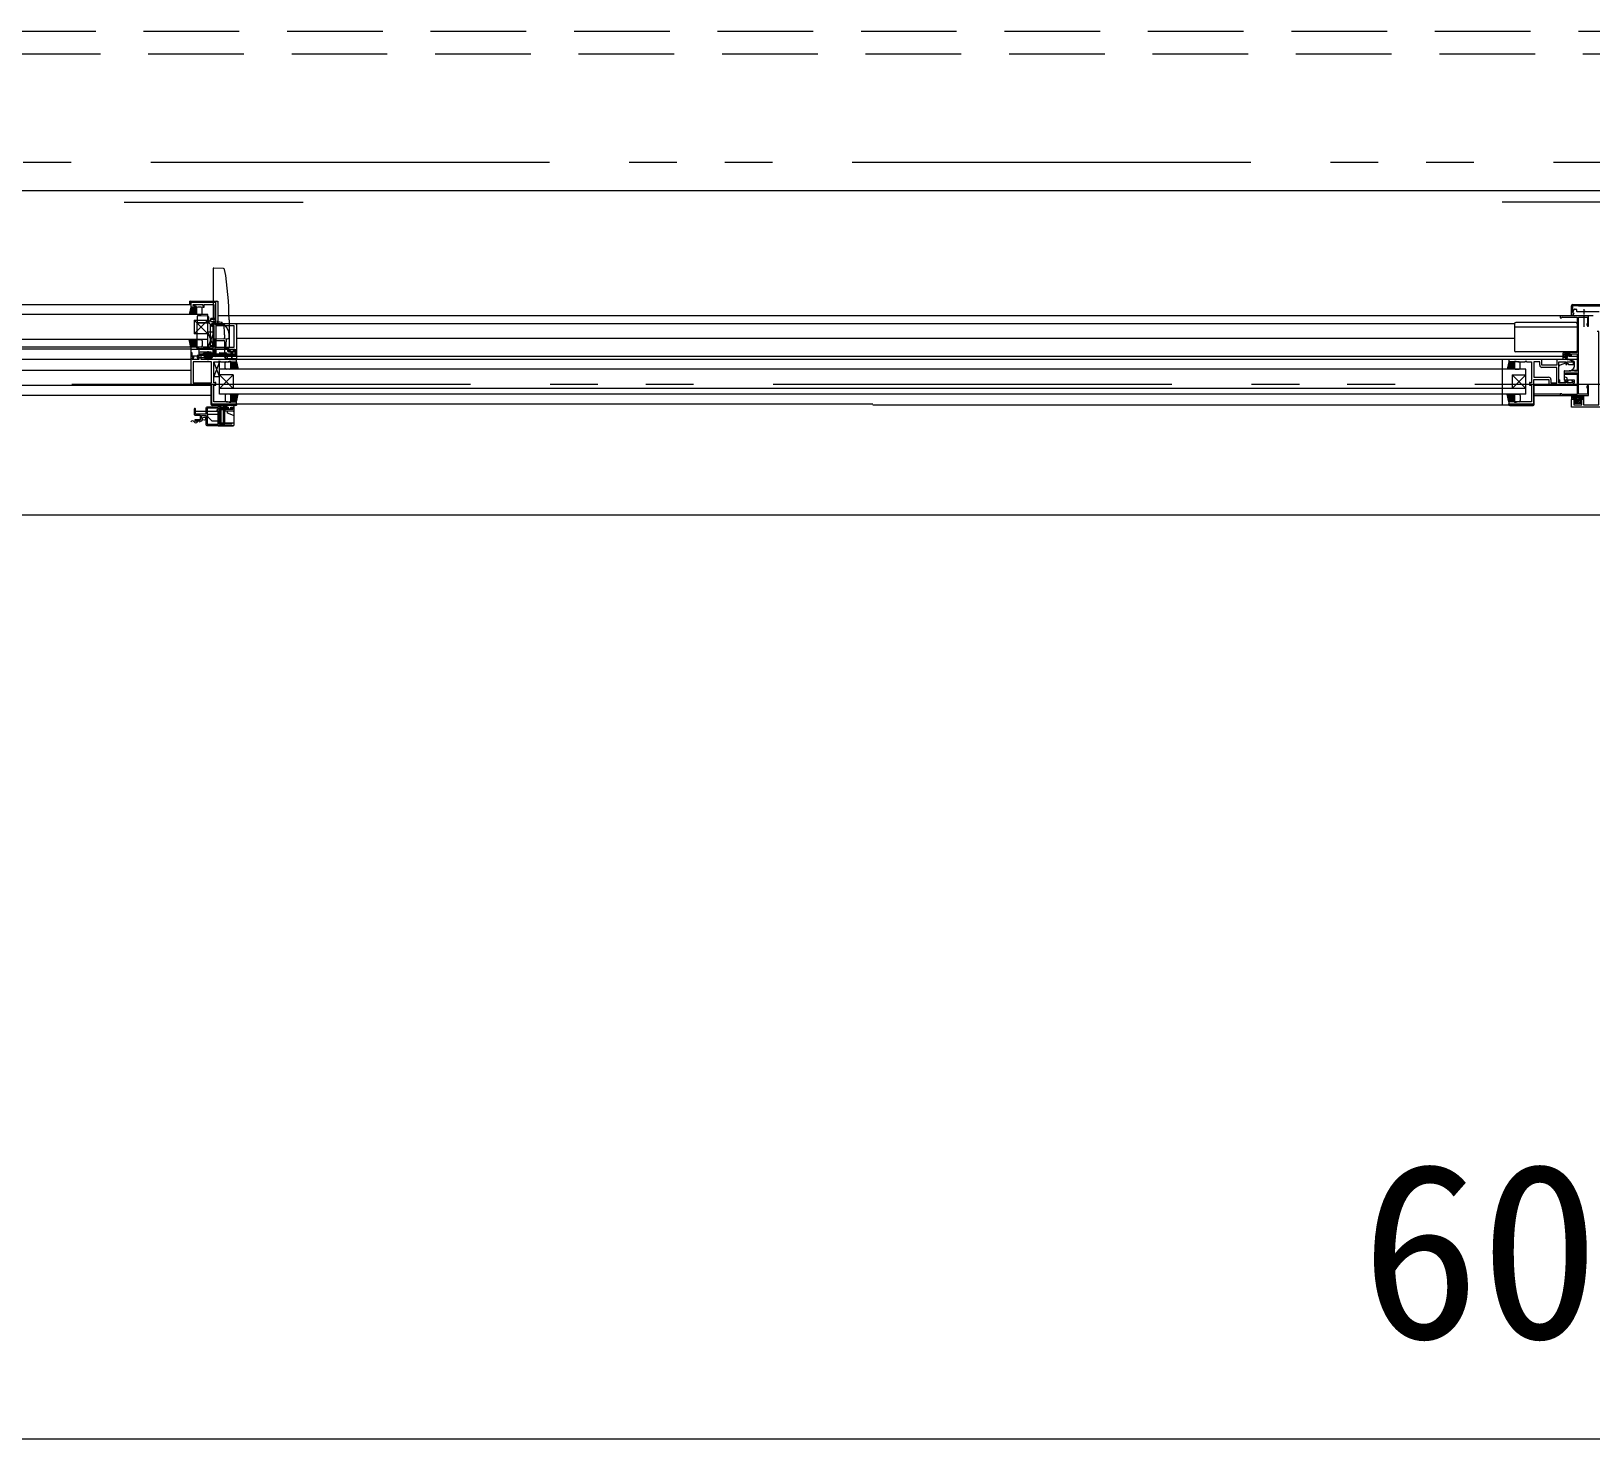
# Model space of a CAD drawing. Units: millimetres at full size. Extents: x -22551 to 92397, y -19340 to 14894.
# Drawn here: x 1984 to 3354, y -6902 to -5666 of the extents above; entities that cross this region are included whole.
import ezdxf
from ezdxf.enums import TextEntityAlignment as Align

# ---------------------------------------------------------------- set-up
doc = ezdxf.new("R2010")
doc.units = ezdxf.units.MM
doc.header["$LTSCALE"] = 70
doc.linetypes.add('DASHED1', pattern=[1.8, 1.2, -0.6])
doc.linetypes.add('DOUBLE_CHAIN1', pattern=[8.8, 5, -1, 0.6, -0.6, 0.6, -1])
doc.layers.add('0-0_NoName', color=7, linetype='Continuous', lineweight=15)
doc.layers.add('2-0_通芯', color=7, linetype='Continuous', lineweight=15)
doc.styles.add('ＭＳ ゴシック', font='')
doc.styles.get('ＭＳ ゴシック').set_extended_font_data('MS Gothic')

# ---------------------------------------------------------------- blocks, each defined once
blk = doc.blocks.new('グループ部品-125')
at = {"layer": '2-0_通芯', "linetype": 'DASHED1'}
for p, q in [((1452.61, -5665.7), (5270.61, -5665.7)), ((826.61, -5685.7), (5896.61, -5685.7))]:
    blk.add_line(p, q, dxfattribs=at)
at = {"layer": '2-0_通芯', "linetype": 'DOUBLE_CHAIN1'}
for p, q in [((-22551.09, -5780.7), (23861.61, -5780.7)), ((-21388.39, -5975.7), (23861.61, -5975.7))]:
    blk.add_line(p, q, dxfattribs=at)
at = {"layer": '2-0_通芯'}
for p, q in [((826.61, -5805.7), (5896.61, -5805.7)), ((2065.61, -5815.7), (2222.61, -5815.7)), ((3500.11, -5815.7), (3275.61, -5815.7)), ((2143.61, -5874.21), (2143.61, -5918.08)), ((2152.8, -5874.01), (2144.13, -5873.71)), ((2122.91, -5902.6), (2147.61, -5902.6)), ((2122.91, -5902.6), (2122.91, -5906)), ((2147.61, -5902.6), (2147.61, -5922.6)), ((2139.11, -5914.5), (991.61, -5914.5)), ((2124.11, -5906), (1565.36, -5906)), ((2124.11, -5908), (2122.61, -5914.5)), ((2128.88, -5908), (2122.68, -5914.2)), ((2123.01, -5914.5), (2122.69, -5914.18)), ((2124.42, -5914.5), (2122.95, -5913.03)), ((2127.47, -5908), (2123.1, -5912.37)), ((2125.84, -5914.5), (2123.22, -5911.88)), ((2127.25, -5914.5), (2123.48, -5910.73)), ((2126.05, -5908), (2123.53, -5910.53)), ((2128.67, -5914.5), (2123.75, -5909.58)), ((2129.11, -5909.19), (2123.8, -5914.5)), ((2124.64, -5908), (2123.95, -5908.69)), ((2129.11, -5913.53), (2124.01, -5908.43)), ((2124.11, -5904.3), (2124.11, -5907.5)), ((2129.11, -5908), (2124.11, -5908)), ((2145.61, -5903.8), (2124.61, -5903.8)), ((2129.11, -5912.12), (2125, -5908)), ((2129.11, -5910.6), (2125.21, -5914.5)), ((2129.11, -5910.7), (2126.41, -5908)), ((2129.11, -5912.02), (2126.63, -5914.5)), ((2129.11, -5909.29), (2127.82, -5908)), ((2129.11, -5913.43), (2128.04, -5914.5)), ((2129.11, -5914.5), (2129.11, -5908)), ((2129.11, -5909), (2129.11, -5913.5)), ((2133.11, -5908), (2130.11, -5908)), ((2130.11, -5914.5), (2133.11, -5914.5)), ((2138.97, -5916.01), (2130.22, -5915.7)), ((2134.11, -5913.5), (2134.11, -5909)), ((2139.11, -5943.07), (2139.11, -5914.5)), ((2139.45, -5916.46), (2139.91, -5921.69)), ((3351.11, -5915.7), (2147.61, -5915.7)), ((3336.61, -5915.2), (3336.61, -5906.7)), ((3337.41, -5915.2), (3336.61, -5915.2)), ((3338.52, -5913.28), (3337.41, -5915.2)), ((3337.61, -5905.7), (3385.61, -5905.7)), ((3337.61, -5906.7), (3337.61, -5912.75)), ((3342.61, -5906.7), (3337.61, -5906.7)), ((3337.61, -5912.75), (3338.52, -5913.28)), ((3337.84, -5912.79), (3338.9, -5909.9)), ((3338.26, -5913.51), (3338.06, -5913.4)), ((3338.41, -5914.7), (3338.41, -5913.77)), ((3339.18, -5909.7), (3340.41, -5909.7)), ((3355.51, -5915.7), (3339.41, -5915.7)), ((3340.91, -5910.2), (3340.91, -5911.4)), ((3341.21, -5911.7), (3347.14, -5911.7)), ((3342.61, -5907.1), (3342.61, -5906.7)), ((3380.61, -5907.1), (3342.61, -5907.1)), ((3347.81, -5914.38), (3347.81, -5909.82)), ((3347.81, -5916.58), (3347.81, -5915.38)), ((3348.48, -5911.7), (3360.94, -5911.7)), ((3351.61, -5924.2), (3351.61, -5916.2)), ((2127.11, -5919.5), (2139.11, -5919.5)), ((2127.11, -5919.5), (2139.11, -5931.5)), ((2127.11, -5931.5), (2139.11, -5919.5)), ((2127.11, -5919.5), (2127.11, -5931.5)), ((2144.11, -5930.07), (2139.11, -5930.07)), ((2144.11, -5930.07), (2139.11, -5943.07)), ((2144.11, -5943.07), (2139.11, -5930.07)), ((2141.71, -5920.3), (2140.15, -5920.27)), ((2141.11, -5923.04), (2141.11, -5942.81)), ((2145.11, -5918.08), (2141.71, -5918.08)), ((2141.71, -5920.68), (2141.71, -5918.08)), ((2145.11, -5918.74), (2141.71, -5918.74)), ((2141.71, -5920.68), (2145.11, -5920.68)), ((2143.61, -5949.19), (2143.61, -5920.82)), ((2143.61, -5925.19), (2143.84, -5923.64)), ((2144.35, -5923.22), (2153.2, -5923.52)), ((2145.11, -5920.68), (2145.11, -5923.24)), ((2147.11, -5920.02), (2147.11, -5923.31)), ((2151.61, -5921.75), (2151.61, -5922.6)), ((2157.61, -5919.09), (2157.61, -5943.43)), ((2164.11, -5922.6), (2164.11, -5953.19)), ((3286.61, -5922.6), (3286.61, -5946.1)), ((3341.61, -5925.64), (3286.61, -5925.64)), ((3340.61, -5921.6), (3287.61, -5921.6)), ((3347.81, -5925.22), (3347.81, -5917.58)), ((2139.11, -5936.5), (991.61, -5936.5)), ((2129.11, -5943), (1001.61, -5943)), ((2124.11, -5943), (2122.61, -5936.5)), ((2128.88, -5943), (2122.68, -5936.8)), ((2123.01, -5936.5), (2122.69, -5936.83)), ((2124.42, -5936.5), (2122.95, -5937.97)), ((2127.47, -5943), (2123.1, -5938.64)), ((2125.84, -5936.5), (2123.22, -5939.12)), ((2127.25, -5936.5), (2123.48, -5940.27)), ((2126.05, -5943), (2123.53, -5940.47)), ((2128.67, -5936.5), (2123.75, -5941.42)), ((2129.11, -5941.81), (2123.8, -5936.5)), ((2124.64, -5943), (2123.95, -5942.31)), ((2129.11, -5937.47), (2124.01, -5942.57)), ((2124.11, -5943.5), (2124.11, -5976.4)), ((2129.11, -5938.89), (2125, -5943)), ((2129.11, -5940.4), (2125.21, -5936.5)), ((2129.11, -5940.3), (2126.41, -5943)), ((2129.11, -5938.99), (2126.63, -5936.5)), ((2139.11, -5931.5), (2127.11, -5931.5)), ((2129.11, -5941.71), (2127.82, -5943)), ((2129.11, -5937.57), (2128.04, -5936.5)), ((2129.11, -5936.5), (2129.11, -5943.7)), ((2129.11, -5942), (2129.11, -5937.5)), ((2129.61, -5944.19), (2140.15, -5943.82)), ((2129.61, -5944.29), (2143.61, -5944.05)), ((2130.11, -5936.5), (2133.11, -5936.5)), ((2133.11, -5943), (2130.11, -5943)), ((2134.11, -5937.5), (2134.11, -5942)), ((2143.61, -5941.92), (2141.11, -5941.95)), ((2156.65, -5935.73), (2144.13, -5936.17)), ((2144.61, -5937.19), (2153.48, -5937.19)), ((2145.11, -5936.14), (2145.11, -5949.69)), ((2145.11, -5944.64), (2153.94, -5944.33)), ((2153.61, -5932.19), (2153.61, -5934.89)), ((2153.61, -5937.69), (2153.61, -5951.69)), ((2156.65, -5944.43), (2153.63, -5944.54)), ((2157.61, -5934.74), (2157.61, -5932.19)), ((3286.61, -5935.5), (2164.11, -5935.5)), ((2124.41, -5945), (1565.36, -5945)), ((2124.11, -5954), (1565.36, -5954)), ((2124.11, -5945), (2146.18, -5945.01)), ((2131.11, -5951), (2125.31, -5951)), ((2164.11, -5950.59), (2129.69, -5950.59)), ((2129.69, -5952.09), (2143.11, -5952.09)), ((2131.61, -5949.09), (2164.11, -5949.09)), ((2131.61, -5950.59), (2131.61, -5949.09)), ((2141.61, -5947.5), (2132.11, -5947.5)), ((3341.61, -5954), (2133.04, -5954)), ((2133.61, -5949.09), (2133.61, -5950.59)), ((2135.11, -5949.09), (2135.17, -5948.45)), ((2143.05, -5948.45), (2135.17, -5948.45)), ((2135.61, -5951), (2145.11, -5951)), ((2136.11, -5947.59), (2136.11, -5949.09)), ((2139.11, -5947.59), (2136.11, -5947.59)), ((2136.31, -5952.09), (2136.31, -5953.09)), ((2141.91, -5953.09), (2136.31, -5953.09)), ((2137.11, -5947.8), (2137.75, -5949.09)), ((2137.11, -5950.59), (2137.11, -5953.09)), ((2137.41, -5950.59), (2137.41, -5953.09)), ((2139.11, -5946.67), (2139.11, -5954.69)), ((2141.11, -5947.8), (2140.47, -5949.09)), ((2140.81, -5950.59), (2140.81, -5953.09)), ((2141.11, -5950.59), (2141.11, -5953.09)), ((2141.91, -5952.09), (2141.91, -5953.09)), ((2143.11, -5949.09), (2143.05, -5948.45)), ((2143.11, -5952.09), (2143.11, -5950.59)), ((2149.11, -5955.93), (2144.11, -5968.93)), ((2149.11, -5968.93), (2144.11, -5955.93)), ((2145.11, -5949.69), (2153.61, -5949.69)), ((2153.61, -5951.19), (2145.61, -5951.19)), ((2146.18, -5951), (2146.18, -5945)), ((2146.18, -5950.9), (2160.26, -5950.9)), ((2146.18, -5951), (2159.76, -5951)), ((2149.21, -5947.75), (2149.11, -5949.99)), ((2149.11, -5949.99), (2153.61, -5950.19)), ((2149.11, -5984.5), (2149.11, -5955.93)), ((2149.14, -5949.25), (2153.18, -5949.43)), ((2149.21, -5947.75), (2154.68, -5948)), ((2154.11, -5961.5), (2154.11, -5957)), ((2154.61, -5950.93), (2154.61, -5953.1)), ((2155.11, -5953.19), (2164.11, -5953.19)), ((2155.11, -5956), (2158.11, -5956)), ((2156.11, -5953.19), (2156.11, -5949.49)), ((2158.76, -5946.9), (2158.76, -5946.1)), ((2158.76, -5946.6), (2161.26, -5946.6)), ((2159.11, -5962.5), (2159.11, -5955.3)), ((2159.11, -5960.12), (2163.23, -5956)), ((2159.11, -5958.7), (2161.81, -5956)), ((2159.11, -5957.29), (2160.4, -5956)), ((2159.11, -5956), (2164.11, -5956)), ((2159.11, -5961.53), (2164.21, -5956.43)), ((2159.11, -5957), (2159.11, -5961.5)), ((2159.11, -5957.19), (2164.42, -5962.5)), ((2159.51, -5947.3), (2159.16, -5947.3)), ((2159.34, -5956), (2165.54, -5962.2)), ((2159.76, -5950.8), (2159.51, -5947.3)), ((2159.55, -5962.5), (2164.48, -5957.58)), ((2159.76, -5950.8), (2159.76, -5953.75)), ((2160.26, -5953.9), (2164.11, -5953.9)), ((2160.86, -5947.3), (2160.51, -5947.3)), ((2160.75, -5956), (2165.12, -5960.37)), ((2161.26, -5946.1), (2161.26, -5946.9)), ((2162.17, -5956), (2164.69, -5958.53)), ((2162.91, -5945.01), (2162.91, -5950.5)), ((2162.91, -5950.5), (2164.11, -5950.5)), ((2163.58, -5956), (2164.27, -5956.69)), ((2164.11, -5955.5), (2164.11, -5953.9)), ((3281.61, -5954.1), (2164.11, -5954.1)), ((2164.11, -5956), (2165.61, -5962.5)), ((3275.61, -5954.1), (3275.61, -5993.8)), ((3281.61, -5956), (3280.11, -5962.5)), ((3286.38, -5956), (3280.18, -5962.2)), ((3284.97, -5956), (3280.6, -5960.37)), ((3283.55, -5956), (3281.03, -5958.53)), ((3286.17, -5962.5), (3281.25, -5957.58)), ((3286.61, -5957.19), (3281.3, -5962.5)), ((3282.14, -5956), (3281.45, -5956.69)), ((3286.61, -5961.53), (3281.51, -5956.43)), ((3281.61, -5953.9), (3281.61, -5955.5)), ((3286.61, -5956), (3281.61, -5956)), ((3286.61, -5960.12), (3282.5, -5956)), ((3286.61, -5958.7), (3283.91, -5956)), ((3286.61, -5957.29), (3285.32, -5956)), ((3286.61, -5962.5), (3286.61, -5955.3)), ((3286.61, -5957), (3286.61, -5961.5)), ((3340.61, -5947.1), (3287.61, -5947.1)), ((3290.61, -5956), (3287.61, -5956)), ((3291.61, -5961.5), (3291.61, -5957)), ((3296.57, -5955.93), (3296.65, -5955.93)), ((3331.24, -5957.16), (3326.6, -5958.83)), ((3329.11, -5948.7), (3329.11, -5950)), ((3329.65, -5951.2), (3329.11, -5951.74)), ((3329.11, -5951.5), (3329.11, -5953.5)), ((3332.31, -5952.2), (3329.11, -5952.2)), ((3331.41, -5951.2), (3329.41, -5951.2)), ((3329.41, -5953.33), (3329.61, -5952.2)), ((3331, -5951.2), (3330, -5952.2)), ((3331.2, -5948.79), (3330.7, -5949.29)), ((3330.91, -5949.8), (3331.25, -5949.8)), ((3331.01, -5952.2), (3333.23, -5953.88)), ((3332.12, -5948.73), (3331.05, -5949.8)), ((3333.31, -5950.23), (3331.34, -5952.2)), ((3331.61, -5952.2), (3333.43, -5953.6)), ((3333.3, -5948.9), (3331.71, -5950.49)), ((3331.71, -5950.26), (3331.71, -5950.9)), ((3334.31, -5948.9), (3332.21, -5948.9)), ((3332.8, -5957.19), (3334.11, -5957.8)), ((3333.15, -5951.74), (3332.85, -5952.04)), ((3333.31, -5950.1), (3333.31, -5951.2)), ((3333.61, -5949.8), (3335.01, -5949.8)), ((3334.84, -5948.7), (3333.74, -5949.8)), ((3338.4, -5955.29), (3334.18, -5954.02)), ((3335.29, -5949.6), (3335.11, -5949.78)), ((3335.31, -5949.5), (3335.31, -5949)), ((3339.11, -5959.9), (3339.11, -5956.24)), ((2124.11, -5963.5), (1001.61, -5963.5)), ((2144.11, -5968.93), (2149.11, -5968.93)), ((3296.61, -5962.5), (2149.11, -5962.5)), ((2161.11, -5967.5), (2149.11, -5967.5)), ((2161.11, -5967.5), (2149.11, -5979.5)), ((2161.11, -5979.5), (2149.11, -5967.5)), ((2158.11, -5962.5), (2155.11, -5962.5)), ((2159.11, -5958.6), (2163.01, -5962.5)), ((2159.11, -5960.02), (2161.6, -5962.5)), ((2159.11, -5961.43), (2160.18, -5962.5)), ((2160.97, -5962.5), (2164.74, -5958.73)), ((2161.11, -5967.5), (2161.11, -5979.5)), ((2162.38, -5962.5), (2165.01, -5959.88)), ((2163.8, -5962.5), (2165.27, -5961.03)), ((2165.21, -5962.5), (2165.54, -5962.18)), ((3280.51, -5962.5), (3280.19, -5962.18)), ((3281.92, -5962.5), (3280.45, -5961.03)), ((3283.34, -5962.5), (3280.72, -5959.88)), ((3284.75, -5962.5), (3280.98, -5958.73)), ((3286.61, -5958.6), (3282.71, -5962.5)), ((3286.61, -5960.02), (3284.13, -5962.5)), ((3284.61, -5967.5), (3296.61, -5967.5)), ((3284.61, -5967.5), (3296.61, -5979.5)), ((3284.61, -5979.5), (3296.61, -5967.5)), ((3284.61, -5967.5), (3284.61, -5979.5)), ((3286.61, -5961.43), (3285.54, -5962.5)), ((3287.61, -5962.5), (3290.61, -5962.5)), ((3296.61, -5984.5), (3296.61, -5962.5)), ((3303.61, -5969.47), (3316.54, -5969.47)), ((3326.21, -5971.8), (3325.61, -5971.8)), ((3326.21, -5971.8), (3326.21, -5974.47)), ((3330.11, -5963.85), (3330.11, -5972.1)), ((3330.11, -5966.9), (3341.61, -5966.9)), ((3330.33, -5963.9), (3335.71, -5963.85)), ((3332.38, -5969.98), (3330.38, -5969.25)), ((3331.48, -5971.8), (3332.41, -5971.8)), ((3332.71, -5971.5), (3332.71, -5970.45)), ((3341.61, -5963.5), (3336.49, -5963.5)), ((2141.91, -5993.3), (2141.91, -5976.99)), ((2142.11, -5976.99), (2141.91, -5976.99)), ((3296.61, -5979.5), (2149.11, -5979.5)), ((3296.61, -5984.5), (2149.11, -5984.5)), ((2154.11, -5985.5), (2154.11, -5990)), ((2158.11, -5984.5), (2155.11, -5984.5)), ((2159.11, -5989.81), (2164.42, -5984.5)), ((2159.11, -5988.4), (2163.01, -5984.5)), ((2159.11, -5986.99), (2161.6, -5984.5)), ((2159.11, -5984.5), (2159.11, -5991.7)), ((2159.11, -5985.57), (2160.18, -5984.5)), ((2159.11, -5985.47), (2164.21, -5990.57)), ((2159.11, -5990), (2159.11, -5985.5)), ((2159.34, -5991), (2165.54, -5984.8)), ((2159.55, -5984.5), (2164.48, -5989.42)), ((2160.97, -5984.5), (2164.74, -5988.27)), ((2162.38, -5984.5), (2165.01, -5987.12)), ((2163.8, -5984.5), (2165.27, -5985.97)), ((2164.11, -5991), (2165.61, -5984.5)), ((2165.21, -5984.5), (2165.54, -5984.83)), ((3281.61, -5991), (3280.11, -5984.5)), ((3286.38, -5991), (3280.18, -5984.8)), ((3280.51, -5984.5), (3280.19, -5984.83)), ((3281.92, -5984.5), (3280.45, -5985.97)), ((3283.34, -5984.5), (3280.72, -5987.12)), ((3284.75, -5984.5), (3280.98, -5988.27)), ((3286.17, -5984.5), (3281.25, -5989.42)), ((3286.61, -5989.81), (3281.3, -5984.5)), ((3286.61, -5985.47), (3281.51, -5990.57)), ((3286.61, -5988.4), (3282.71, -5984.5)), ((3286.61, -5986.99), (3284.13, -5984.5)), ((3286.61, -5985.57), (3285.54, -5984.5)), ((3286.61, -5984.5), (3286.61, -5991.7)), ((3286.61, -5990), (3286.61, -5985.5)), ((3287.61, -5984.5), (3290.61, -5984.5)), ((3291.61, -5985.5), (3291.61, -5990)), ((3303.61, -5976.4), (3341.61, -5976.4)), ((3326.61, -5984.3), (3303.81, -5984.3)), ((3330.01, -5973.8), (3331.18, -5973.8)), ((3330.01, -5974.47), (3330.01, -5973.8)), ((3339.11, -5972.1), (3330.11, -5972.1)), ((3331.18, -5973.8), (3331.18, -5972.1)), ((3334.18, -5976.38), (3338.4, -5975.11)), ((3338.48, -5985.65), (3336.61, -5987.19)), ((3336.61, -5985.65), (3336.61, -5988.7)), ((3339.06, -5985.65), (3336.61, -5985.65)), ((3345.55, -5985.65), (3338.83, -5992.12)), ((3346.96, -5985.65), (3339.86, -5992.5)), ((3345.06, -5985.65), (3347.06, -5985.65)), ((3347.06, -5985.65), (3347.06, -5988.7)), ((3351.61, -5985.2), (3351.61, -5977.2)), ((2141.91, -5985.7), (937.11, -5985.7)), ((2127.11, -5997.4), (2127.11, -6002.3)), ((2128.11, -5999.2), (2137.11, -5999.2)), ((2156.71, -5995.7), (2138.11, -5995.7)), ((2138.41, -5999.2), (2148.11, -5999.2)), ((2141.91, -5993.3), (2164.41, -5993.3)), ((2142.61, -5993), (2722.86, -5993)), ((2163.41, -5994.3), (2142.91, -5994.3)), ((2148.11, -5994.35), (2148.11, -5995.7)), ((2148.11, -6010.81), (2148.11, -5999.17)), ((2148.61, -5995.7), (2148.61, -5994.36)), ((2148.61, -5995.2), (2149.11, -5995.2)), ((2149.11, -5994.36), (2149.11, -5995.7)), ((2149.41, -6010.82), (2149.41, -5996.88)), ((2149.41, -5997.2), (2153.71, -5997.2)), ((2149.41, -5997.2), (2150.41, -5998.2)), ((2149.57, -5995.7), (2149.57, -5994.37)), ((2150.07, -5994.37), (2150.07, -5995.7)), ((2150.41, -5998.2), (2150.41, -6009.6)), ((2152.71, -5998.2), (2150.41, -5998.2)), ((2152.71, -5998.2), (2153.71, -5997.2)), ((2152.71, -6009.6), (2152.71, -5998.2)), ((2153.15, -5995.7), (2153.15, -5994.4)), ((2153.65, -5994.4), (2153.65, -5995.7)), ((2153.71, -5996.82), (2153.71, -6010.88)), ((2154.11, -5995.7), (2154.11, -5994.41)), ((2154.11, -5995.2), (2154.61, -5995.2)), ((2154.61, -5994.41), (2154.61, -5995.7)), ((2160.91, -5998), (2154.91, -5998)), ((2155.11, -5991), (2158.11, -5991)), ((2155.11, -5994.42), (2155.11, -5995.7)), ((2156.71, -5995.7), (2156.71, -5997.15)), ((2159.11, -5986.89), (2163.23, -5991)), ((2159.11, -5988.3), (2161.81, -5991)), ((2159.11, -5989.71), (2160.4, -5991)), ((2159.11, -5991), (2164.11, -5991)), ((2159.11, -5997.15), (2159.11, -5995.7)), ((2159.11, -5995.7), (2162.11, -5995.7)), ((2160.41, -5997.15), (2160.41, -5998)), ((2160.75, -5991), (2165.12, -5986.64)), ((2162.11, -6011.3), (2162.11, -5994.38)), ((2162.11, -5998.1), (2162.11, -5996.7)), ((2162.17, -5991), (2164.69, -5988.47)), ((2163.58, -5991), (2164.27, -5990.31)), ((2164.11, -5993), (2164.11, -5991.5)), ((2164.41, -5993), (2164.41, -5993.3)), ((2722.86, -5993.8), (3303.81, -5993.8)), ((3284.97, -5991), (3280.6, -5986.64)), ((3283.55, -5991), (3281.03, -5988.47)), ((3281.31, -5993), (3281.31, -5993.3)), ((3303.81, -5993.3), (3281.31, -5993.3)), ((3282.14, -5991), (3281.45, -5990.31)), ((3286.61, -5991), (3281.61, -5991)), ((3282.31, -5994.3), (3302.81, -5994.3)), ((3286.61, -5986.89), (3282.5, -5991)), ((3286.61, -5988.3), (3283.91, -5991)), ((3286.61, -5989.71), (3285.32, -5991)), ((3290.61, -5991), (3287.61, -5991)), ((3303.81, -5985.7), (3351.11, -5985.7)), ((3339.76, -5985.78), (3336.61, -5988.64)), ((3336.61, -5988.7), (3340.36, -5988.7)), ((3336.61, -5995.7), (3336.61, -5989.2)), ((3337.11, -5988.7), (3339.61, -5988.7)), ((3341.04, -5985.92), (3338, -5988.7)), ((3339.43, -5990.1), (3338.81, -5990.72)), ((3338.81, -5990.6), (3338.81, -5992)), ((3340.36, -5990.1), (3339.31, -5990.1)), ((3344.81, -5992.5), (3339.31, -5992.5)), ((3342.42, -5985.95), (3339.42, -5988.7)), ((3343.95, -5985.83), (3340.36, -5989.17)), ((3340.36, -5988.7), (3340.36, -5990.1)), ((3343.76, -5990.01), (3341.27, -5992.5)), ((3345.04, -5990.15), (3342.69, -5992.5)), ((3343.76, -5988.7), (3343.76, -5990.1)), ((3347.06, -5988.7), (3343.76, -5988.7)), ((3343.76, -5990.1), (3344.81, -5990.1)), ((3345.31, -5991.29), (3344.1, -5992.5)), ((3344.61, -5988.7), (3346.61, -5988.7)), ((3347.06, -5986.96), (3345.07, -5988.7)), ((3345.31, -5990.6), (3345.31, -5992)), ((3347.06, -5988.13), (3346.49, -5988.7)), ((2125.62, -6009.06), (2125.42, -6009.06)), ((2127.51, -6007.8), (2133.02, -6007.8)), ((2128.62, -6008.3), (2128.42, -6008.3)), ((2131.62, -6009.06), (2131.42, -6009.06)), ((2138.11, -6012), (2161.11, -6012)), ((2138.41, -6001.9), (2148.11, -6001.9)), ((2138.71, -6003), (2138.41, -6003)), ((2138.41, -6010.8), (2148.11, -6010.8)), ((2138.71, -6003), (2138.71, -6004)), ((2138.71, -6004), (2142.51, -6007.8)), ((2142.51, -6007.8), (2148.11, -6007.8)), ((2148.11, -6012), (2148.11, -6012.3)), ((2148.11, -6012.3), (2161.11, -6012.3)), ((2150.41, -6009.6), (2152.71, -6009.6)), ((2152.71, -6009.6), (2153.71, -6010.6)), ((2161.11, -5999.4), (2153.71, -5999.4)), ((2153.71, -6009.5), (2162.11, -6009.5)), ((2156.11, -6001.22), (2156.11, -5999.4)), ((2161.45, -6003.16), (2156.11, -6001.22)), ((2162.11, -6011), (2162.11, -6010.3)), ((5655.11, -6090.7), (1068.11, -6090.7))]:
    blk.add_line(p, q, dxfattribs=at)
for points in [[(2146.11, -5903.6), (2123.91, -5903.6), (2123.91, -5906)], [(2128.89, -5907.41), (2126.04, -5906.65), (2126.04, -5905.73), (2134.61, -5905.73), (2134.61, -5908), (2135.61, -5908), (2135.61, -5905.73), (2144.11, -5905.73), (2144.11, -5922.6), (2142.11, -5922.6), (2142.11, -5924.7), (2142.91, -5924.7)], [(2139.91, -5921.69), (2129.91, -5921.69), (2129.91, -5916)], [(3286.61, -5922.6), (2146.11, -5922.6), (2146.11, -5903.6)], [(3326.61, -5915.7), (3326.61, -5917.3), (3327.81, -5917.3)], [(3328.41, -5916.7), (3341.61, -5916.7), (3341.61, -5947.7), (3330.11, -5947.7)], [(3351.11, -5976.7), (3350.61, -5976.7), (3350.01, -5977.74), (3350.01, -5978.7), (3350.71, -5978.7), (3350.71, -5984.5), (3342.81, -5984.5), (3342.81, -5916.9), (3350.71, -5916.9), (3350.71, -5922.7), (3350.01, -5922.7), (3350.01, -5923.66), (3350.61, -5924.7), (3351.11, -5924.7)], [(2129.61, -5944.29), (2129.61, -5921.69), (2140.15, -5922.06), (2140.15, -5920.27)], [(2143.24, -5924.53), (2144.11, -5924.53), (2144.11, -5943.07), (2139.07, -5943.07)], [(3347.11, -5989.2), (3347.11, -5993.77), (3360.65, -5993.77), (3360.65, -5929.43), (3359.11, -5929.43)], [(2138.15, -5943.07), (2131.84, -5943.07), (2130.11, -5943.7), (2129.11, -5943.7)], [(2124.11, -5945), (2144.18, -5945), (2144.18, -5949.5)], [(2131.11, -5945), (2131.11, -5951.7), (2129.71, -5951.7), (2129.71, -5952.5), (2131.11, -5952.5), (2131.11, -5954), (2125.31, -5954), (2125.31, -5952.5), (2126.71, -5952.5), (2126.71, -5951.7), (2125.31, -5951.7), (2125.31, -5948.6)], [(2133.04, -5954), (2133.04, -5949), (2135.92, -5949), (2141.65, -5948.5)], [(2144.18, -5949.5), (2141.3, -5949.5), (2135.57, -5950)], [(2144.98, -5974.47), (2144.11, -5974.47), (2144.11, -5955.93), (2149.15, -5955.93)], [(2146.11, -5950), (2146.11, -5945), (2156.21, -5945), (2156.21, -5946.3)], [(2150.07, -5955.93), (2156.38, -5955.93), (2158.11, -5955.3), (2159.11, -5955.3)], [(2157.21, -5947.3), (2158.51, -5947.3), (2158.51, -5946.5), (2157.41, -5946.5), (2157.41, -5945), (2162.61, -5945), (2162.61, -5946.5), (2161.51, -5946.5), (2161.51, -5947.3), (2162.91, -5947.3)], [(2157.71, -5945), (2157.71, -5946.1), (2158.76, -5946.1)], [(2160.26, -5953.9), (2160.26, -5950.8), (2160.51, -5947.3)], [(2160.26, -5951), (3331.41, -5951), (3331.41, -5950.2), (3330.31, -5950.2), (3330.31, -5948.7), (3335.51, -5948.7), (3335.51, -5950.2), (3334.41, -5950.2), (3334.41, -5951), (3341.61, -5951)], [(2161.26, -5946.1), (2162.31, -5946.1), (2162.31, -5945)], [(3339.11, -5956.24), (3334.04, -5954.1), (3334.04, -5953.9), (3324.11, -5953.9), (3324.11, -5954.1), (3310.11, -5954.1), (3310.11, -5953.9), (3281.61, -5953.9)], [(3286.61, -5955.3), (3287.61, -5955.3), (3289.34, -5955.93), (3295.65, -5955.93)], [(3297.57, -5955.93), (3301.61, -5955.93), (3301.61, -5974.47), (3300.74, -5974.47)], [(3308.68, -5958.93), (3308.68, -5955.93), (3303.61, -5955.93), (3303.61, -5969.47)], [(3323.61, -5954.5), (3323.61, -5959), (3310.61, -5959), (3310.61, -5954.5)], [(3339.11, -5974.16), (3339.11, -5972.1), (3336.81, -5972.1), (3336.81, -5972.9), (3337.91, -5972.9), (3337.91, -5974.11), (3336.72, -5974.47), (3332.71, -5974.47), (3332.71, -5972.9), (3333.81, -5972.9), (3333.81, -5972.1), (3331.51, -5972.1), (3331.51, -5974.47), (3325.61, -5974.47), (3325.61, -5955.93), (3331.51, -5955.93), (3331.51, -5958.3), (3332.51, -5958.3), (3332.51, -5955.93), (3336.72, -5955.93), (3338.11, -5956.35), (3338.11, -5957.8)], [(3339.11, -5958.6), (3334.11, -5958.6), (3334.11, -5957.8)], [(3336.71, -5950), (3336.71, -5948.9), (3341.61, -5948.9), (3341.61, -5964.2), (3339.3, -5964.2)], [(3303.61, -5992.5), (3303.61, -5971.4), (3316.61, -5971.4), (3316.61, -5975.9)], [(3318.54, -5971.47), (3318.54, -5974.47), (3323.68, -5974.47), (3323.68, -5960.93), (3310.68, -5960.93)], [(3331.31, -5966.9), (3331.31, -5965.6), (3341.61, -5965.6), (3341.61, -5984.7), (3328.41, -5984.7)], [(3330.11, -5963.85), (3335.71, -5963.85), (3336.35, -5963.62), (3338.04, -5962.2), (3339.11, -5959.9)], [(3338.91, -5963.9), (3334.61, -5963.9), (3330.57, -5964.25)], [(1001.61, -5976.4), (2142.11, -5976.4), (2142.11, -5992.5)], [(2159.11, -5991.7), (2158.11, -5991.7), (2156.38, -5991.07), (2144.11, -5991.07), (2144.11, -5976.4), (2146.11, -5976.4), (2146.11, -5974.3), (2145.31, -5974.3)], [(3300.41, -5974.3), (3299.61, -5974.3), (3299.61, -5976.4), (3301.61, -5976.4), (3301.61, -5991.07), (3289.34, -5991.07), (3287.61, -5991.7), (3286.61, -5991.7)], [(3303.61, -5976.3), (3317.11, -5976.3), (3317.11, -5976.5), (3334.04, -5976.5), (3334.04, -5976.4), (3338.4, -5975.11), (3338.91, -5974.75), (3339.11, -5974.16)], [(3303.81, -5993.8), (3303.81, -5976.99), (3303.61, -5976.99)], [(3327.81, -5984.1), (3326.61, -5984.1), (3326.61, -5985.7)], [(2137.11, -5996.7), (2137.11, -6001.9), (2128.11, -6001.9), (2128.11, -5997.4)], [(2142.91, -5994.3), (2142.2, -5994.01), (2141.91, -5993.3)], [(2159.61, -6010.6), (2154.91, -6010.6), (2154.91, -6009.8), (2153.91, -6009.8), (2153.91, -6010.9), (2149.31, -6010.9), (2149.31, -5996.8), (2153.91, -5996.8), (2153.91, -5999.1), (2161.11, -5999.1)], [(2154.91, -5998), (2154.91, -5996.5), (2156.41, -5996.5), (2156.41, -5995.7)], [(2155.41, -5998), (2155.41, -5997.15), (2160.41, -5997.15)], [(2159.41, -5995.7), (2159.41, -5996.5), (2160.91, -5996.5), (2160.91, -5998)], [(2164.41, -5993.3), (2164.12, -5994.01), (2163.41, -5994.3)], [(3281.61, -5991.5), (3281.61, -5993), (3303.11, -5993)], [(3386.61, -5989.2), (3386.61, -5995.7), (3336.61, -5995.7)], [(3340.11, -5989.2), (3340.11, -5989.7), (3338.61, -5989.7), (3338.61, -5993.77), (3345.61, -5993.77), (3345.61, -5989.7), (3344.11, -5989.7), (3344.11, -5989.2)], [(2127.61, -6002.8), (2132.21, -6002.8), (2132.21, -6007), (2127.51, -6007), (2127.51, -6007.8)], [(2134.31, -6006.62), (2134.06, -6006.41), (2133.74, -6006.49), (2133.47, -6006.02), (2134.03, -6005.46), (2133.93, -6005.2), (2133.31, -6005.2), (2133.31, -6003), (2137.11, -6003), (2137.11, -6006), (2137.41, -6006.3), (2137.56, -6006.63), (2137.11, -6007.17), (2137.11, -6011)], [(2153.71, -6010.6), (2149.41, -6010.6), (2150.41, -6009.6)], [(2161.61, -6009.8), (2160.41, -6009.8), (2160.11, -6010.1)]]:
    blk.add_lwpolyline(points, dxfattribs=at)
for points in [[(2146.11, -5943.07), (2162.18, -5943.07), (2162.18, -5924.53), (2146.11, -5924.53)], [(2126.04, -5974.47), (2142.11, -5974.47), (2142.11, -5955.93), (2126.04, -5955.93)], [(2138.41, -6011.1), (2148.11, -6011.1), (2148.11, -5998.9), (2147.31, -5998.9), (2147.31, -5998), (2148.11, -5998), (2148.11, -5996.6), (2138.41, -5996.6)]]:
    blk.add_lwpolyline(points, close=True, dxfattribs=at)
blk.add_circle((2135.62, -6005.9), 1.45, dxfattribs=at)
for centre, radius, start, end in [((2144.11, -5874.21), 0.5, 88, 180), ((2152.76, -5875.01), 1, 9.79346, 88), ((1892.61, -5919.92), 265, 0.17857, 9.79346), ((2123.91, -5903.6), 1, 90, 179.99999), ((2146.61, -5903.6), 1, 0, 90), ((2124.61, -5904.3), 0.5, 90, 180), ((2124.61, -5907.5), 0.5, 180, 270), ((2128.81, -5907.7), 0.3, 270, 75), ((2130.11, -5909), 1, 90.0001, 180.0001), ((2130.11, -5913.5), 1, 180.0001, 270.0001), ((2130.21, -5916), 0.3, 88, 180), ((2133.11, -5909), 1, 0.0001, 90.0001), ((2133.11, -5913.5), 1, 270.0001, 0.0001), ((2138.96, -5916.51), 0.5, 5, 88.02699), ((2145.61, -5904.3), 0.5, 0, 90), ((3327.81, -5917), 0.3, 270, 0), ((3328.41, -5917), 0.3, 90, 180), ((3337.61, -5906.7), 1, 90, 180), ((3338.31, -5912.97), 0.5, 160.00375, 240.00007), ((3338.11, -5913.77), 0.3, 0, 60.01506), ((3339.41, -5914.7), 1, 180, 270), ((3339.18, -5910), 0.3, 90, 159.98725), ((3340.41, -5910.2), 0.5, 0, 90), ((3341.21, -5911.4), 0.3, 180, 270), ((3347.14, -5911.9), 0.2, 16.60294, 90), ((3347.81, -5911.7), 0.5, 196.5981, 343.3939), ((3348.48, -5911.9), 0.2, 90, 163.39706), ((3351.11, -5916.2), 0.5, 0, 90), ((2140.11, -5923.04), 1, 0, 90), ((2140.11, -5923.06), 1, 0, 88), ((2142.91, -5924.5), 0.2, 270, 324.90037), ((2143.24, -5924.73), 0.2, 90, 144.90037), ((2143.11, -5920.82), 0.5, 0, 16.57035), ((2144.34, -5923.72), 0.5, 88, 171.46923), ((2146.61, -5922.1), 0.5, 180, 270), ((2148.11, -5920.61), 0.5, 180, 268.6024), ((2147.61, -5941.1), 20, 81.24067, 88.6024), ((2147.61, -5941.1), 20, 79.17457, 81.24067), ((2151.31, -5921.75), 0.3, 0, 79.17457), ((2152.24, -5924.49), 1, 5.53061, 88), ((2153.15, -5924.52), 1, 49.17186, 88), ((2072.61, -5932.2), 81, 0.00856, 5.53061), ((2146.61, -5932.09), 11, 359.4814, 49.17186), ((2163.11, -5923.6), 1, 0, 90), ((3287.61, -5922.6), 1, 90, 179.99999), ((3340.61, -5922.6), 1, 0, 90), ((3351.11, -5924.2), 0.5, 270, 0), ((2124.61, -5943.5), 0.5, 90, 180), ((2130.11, -5937.5), 1, 89.9999, 179.9999), ((2130.11, -5942), 1, 179.9999, 269.9999), ((2133.11, -5937.5), 1, 359.9999, 89.9999), ((2133.11, -5942), 1, 269.9999, 359.9999), ((2138.15, -5943.27), 0.2, 23.57818, 90), ((2138.61, -5943.07), 0.3, 203.57818, 336.42182), ((2139.07, -5943.27), 0.2, 90, 156.42182), ((2139.15, -5943.27), 0.2, 23.57818, 90), ((2139.61, -5943.07), 0.3, 203.57818, 336.42182), ((2140.07, -5943.27), 0.2, 90, 156.42182), ((2140.11, -5942.82), 1, 272, 0), ((2144.11, -5935.67), 0.5, 180, 272), ((2144.61, -5936.19), 1, 180, 270), ((2152.61, -5934.89), 1, 272, 0), ((2152.61, -5937.69), 1, 0, 30), ((2153.9, -5943.33), 1, 272, 355.1492), ((2040.31, -5933.69), 115, 355.1492, 358.95761), ((2156.61, -5934.74), 1, 272, 0), ((2156.61, -5943.43), 1, 272, 0), ((2124.71, -5948.6), 0.6, 0, 180), ((2132.11, -5948.5), 1, 90, 180), ((2135.61, -5950.5), 0.5, 95, 270), ((2139.11, -5957.09), 9.5, 65.47227, 114.52773), ((2141.61, -5948), 0.5, 275, 90), ((2145.61, -5949.19), 2, 180, 270), ((2145.11, -5950), 1, 270, 0), ((2148.15, -5955.73), 0.2, 270, 336.42182), ((2148.61, -5955.93), 0.3, 23.57818, 156.42182), ((2149.07, -5955.73), 0.2, 203.57818, 270), ((2149.15, -5955.73), 0.2, 270, 336.42182), ((2149.61, -5955.93), 0.3, 23.57818, 156.42182), ((2150.07, -5955.73), 0.2, 203.57818, 270), ((2153.11, -5950.93), 1.5, 0, 87.4552), ((2155.11, -5951.69), 1.5, 180, 270), ((2155.11, -5957), 1, 89.9999, 179.9999), ((2154.61, -5949.49), 1.5, 15.61325, 87.4552), ((2154.61, -5949.49), 1.5, 0, 15.61325), ((2157.21, -5946.3), 1, 180, 270), ((2158.11, -5957), 1, 359.9999, 89.9999), ((2159.16, -5946.9), 0.4, 180, 270), ((2160.01, -5953.75), 0.25, 180, 0), ((2160.86, -5946.9), 0.4, 270, 0), ((2163.51, -5949.9), 0.6, 180, 0), ((2163.61, -5955.5), 0.5, 270, 0), ((3282.11, -5955.5), 0.5, 180, 270), ((3287.61, -5946.1), 1, 180, 270), ((3287.61, -5957), 1, 90.0001, 180.0001), ((3290.61, -5957), 1, 0.0001, 90.0001), ((3295.65, -5955.73), 0.2, 270, 336.42182), ((3296.11, -5955.93), 0.3, 23.57818, 156.42182), ((3296.57, -5955.73), 0.2, 203.57818, 270), ((3296.65, -5955.73), 0.2, 270, 336.42182), ((3297.11, -5955.93), 0.3, 23.57818, 156.42182), ((3297.57, -5955.73), 0.2, 203.57818, 270), ((3310.11, -5954.5), 0.5, 0, 90), ((3324.11, -5954.5), 0.5, 90, 180), ((3330.11, -5948.7), 1, 90, 180), ((3330.11, -5950), 1, 180, 270), ((3329.41, -5951.5), 0.3, 90, 180), ((3329.31, -5953.5), 0.2, 180.00001, 60), ((3330.91, -5949.5), 0.3, 135, 270), ((3331.41, -5949), 0.3, 90, 135), ((3331.58, -5958.1), 1, 93.88684, 109.85326), ((3331.25, -5949.5), 0.3, 270, 326.94427), ((3331.41, -5950.9), 0.3, 270, 0), ((3331.71, -5949.8), 0.25, 303.05573, 146.94427), ((3332.01, -5950.26), 0.3, 123.05573, 180), ((3332.01, -5948.9), 0.2, 0, 90), ((3332.31, -5951.2), 1, 270, 0), ((3332.38, -5958.1), 1, 65, 82.59308), ((3333.41, -5953.8), 0.2, 204.41711, 84.41711), ((3333.61, -5950.1), 0.3, 90, 180), ((3334.04, -5954.5), 0.5, 73.30076, 90), ((3334.51, -5948.9), 0.2, 90, 180), ((3335.01, -5949), 0.3, 0, 90), ((3335.01, -5949.5), 0.3, 270, 0), ((3335.71, -5950), 1, 270, 0), ((3338.61, -5957.8), 0.5, 180, 0), ((3338.11, -5956.24), 1, 0, 73.30076), ((3340.61, -5946.1), 1, 270, 0), ((2155.11, -5961.5), 1, 179.9999, 269.9999), ((2158.11, -5961.5), 1, 269.9999, 359.9999), ((3287.61, -5961.5), 1, 180.0001, 270.0001), ((3290.61, -5961.5), 1, 270.0001, 0.0001), ((3310.68, -5958.93), 2, 180, 270), ((3316.54, -5971.47), 2, 0, 90), ((3327.11, -5960.25), 1.5, 109.85326, 179.99999), ((3330.41, -5964.2), 0.3, 90.5, 179.99999), ((3330.61, -5964.75), 0.5, 95, 180), ((3330.61, -5968.8), 0.5, 180, 250), ((3331.48, -5972.1), 0.3, 90, 179.99999), ((3332.21, -5970.45), 0.5, 0, 70), ((3332.41, -5971.5), 0.3, 270, 0), ((3335.7, -5962.85), 1, 270.5, 310), ((3336.11, -5959.9), 3, 310, 0), ((3338.91, -5964.1), 0.2, 14.47751, 90), ((3339.3, -5964), 0.2, 194.47751, 270), ((2125.11, -5975.4), 1, 180, 270), ((2144.98, -5974.27), 0.2, 270, 324.90037), ((2145.31, -5974.5), 0.2, 90, 144.90037), ((2155.11, -5985.5), 1, 90.0001, 180.0001), ((2158.11, -5985.5), 1, 0.0001, 90.0001), ((3287.61, -5985.5), 1, 89.9999, 179.9999), ((3290.61, -5985.5), 1, 359.9999, 89.9999), ((3300.41, -5974.5), 0.2, 35.09963, 90), ((3300.74, -5974.27), 0.2, 215.09963, 270), ((3317.11, -5975.9), 0.5, 180, 270), ((3327.81, -5984.4), 0.3, 0, 90), ((3328.41, -5984.4), 0.3, 180, 270), ((3334.04, -5975.9), 0.5, 270, 286.69924), ((3338.11, -5974.16), 1, 286.69924, 0), ((3342.05, -5970.95), 15, 258.52158, 270.05735), ((3342.08, -5970.95), 15, 269.94259, 281.47842), ((3351.11, -5977.2), 0.5, 0, 90), ((3351.11, -5985.2), 0.5, 270, 0), ((2127.61, -5997.4), 0.5, 359.99999, 180.00001), ((2138.11, -5996.7), 1, 90.00001, 179.99999), ((2142.91, -5993.3), 1, 180, 270), ((2142.61, -5992.5), 0.5, 180, 270), ((2155.11, -5990), 1, 180.0001, 270.0001), ((2158.11, -5990), 1, 270.0001, 0.0001), ((2161.11, -5996.7), 1, 0.00001, 89.99999), ((2161.11, -5998.1), 1, 270.00001, 359.99999), ((2161.11, -5998.4), 1, 270, 0), ((2163.41, -5993.3), 1, 270, 0), ((2163.61, -5991.5), 0.5, 0, 90), ((3282.31, -5993.3), 1, 180, 270), ((3282.11, -5991.5), 0.5, 90, 180), ((3287.61, -5990), 1, 179.9999, 269.9999), ((3290.61, -5990), 1, 269.9999, 359.9999), ((3302.81, -5993.3), 1, 270, 0), ((3303.11, -5992.5), 0.5, 270, 0), ((3337.11, -5989.2), 0.5, 90, 180), ((3339.31, -5990.6), 0.5, 90, 180), ((3339.31, -5992), 0.5, 180, 270), ((3339.61, -5989.2), 0.5, 0, 90), ((3344.61, -5989.2), 0.5, 90, 180), ((3344.81, -5990.6), 0.5, 0, 90), ((3344.81, -5992), 0.5, 270, 0), ((3346.61, -5989.2), 0.5, 0, 90), ((2125.52, -6009.52), 1.72, 29.20254, 150.79746), ((2128.52, -6007.84), 1.72, 209.20254, 330.79746), ((2127.61, -6002.3), 0.5, 180.00001, 269.99999), ((2131.52, -6009.52), 1.72, 29.20254, 150.79746), ((2133.02, -6006.5), 1.3, 269.99998, 354.7841), ((2138.11, -6011), 1, 180.00001, 269.99999), ((2159.61, -6010.1), 0.5, 270.00001, 359.99999), ((2161.11, -6011), 1, 270.00001, 359.99999), ((2161.11, -6011.3), 1, 270, 0), ((2161.11, -6004.1), 1, 0, 70), ((2161.61, -6010.3), 0.5, 0.00001, 89.99999)]:
    blk.add_arc(centre, radius, start, end, dxfattribs=at)

msp = doc.modelspace()

# ---------------------------------------------------------------- linework, layer by layer
at = {"layer": '0-0_NoName'}
msp.add_line((361.61, -6901.63), (6361.61, -6901.63), dxfattribs=at)

# ---------------------------------------------------------------- block references
at = {"layer": '2-0_通芯'}
msp.add_blockref('グループ部品-125', (0, 0), dxfattribs=at)

# ---------------------------------------------------------------- texts
at = {"layer": '0-0_NoName', "style": 'ＭＳ ゴシック'}
msp.add_text('6000', height=154, dxfattribs=at).set_placement((3151.61, -6859.63), align=Align.BOTTOM_LEFT)

doc.saveas('drawing.dxf')
